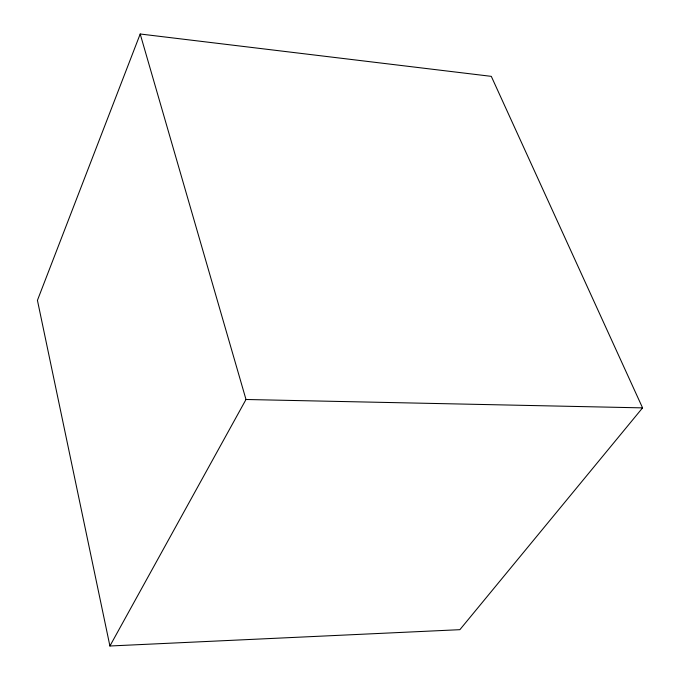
<?xml version="1.0" encoding="UTF-8"?>
<svg xmlns="http://www.w3.org/2000/svg" width="680" height="680" viewBox="0 0 680 680"><rect width="100%" height="100%" fill="white"/><g stroke="black" fill="none" stroke-linecap="round" stroke-linejoin="round"><path stroke-width="1.02" d="M140.199 34L37.434 300.33L109.913 646L459.875 629.68L642.566 407.873L491.3 76.355L140.199 34L245.999 399.491L109.913 646M245.999 399.491L642.566 407.873"/></g></svg>
